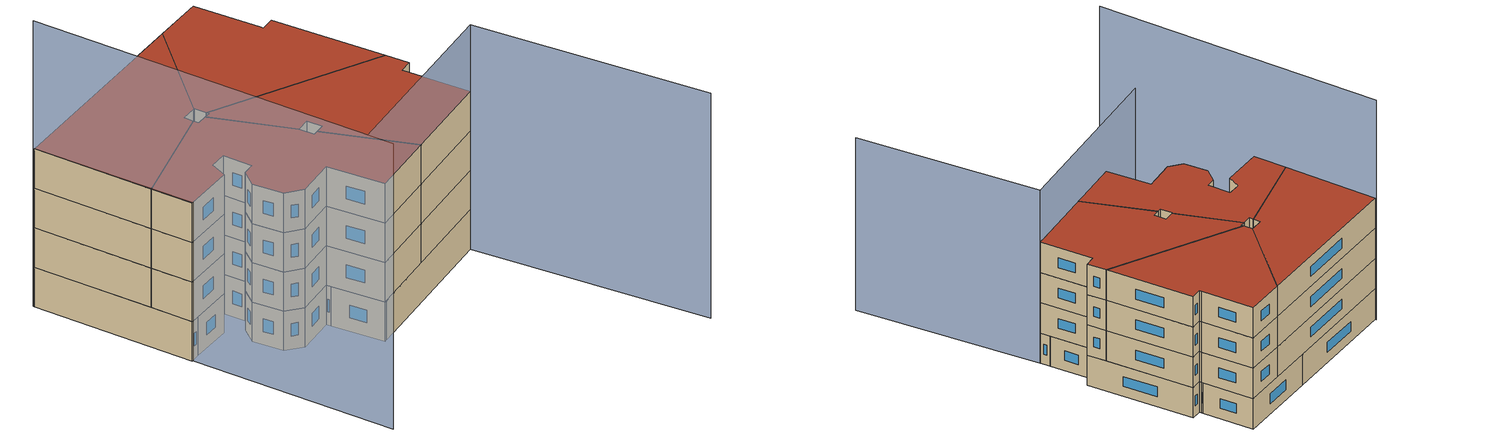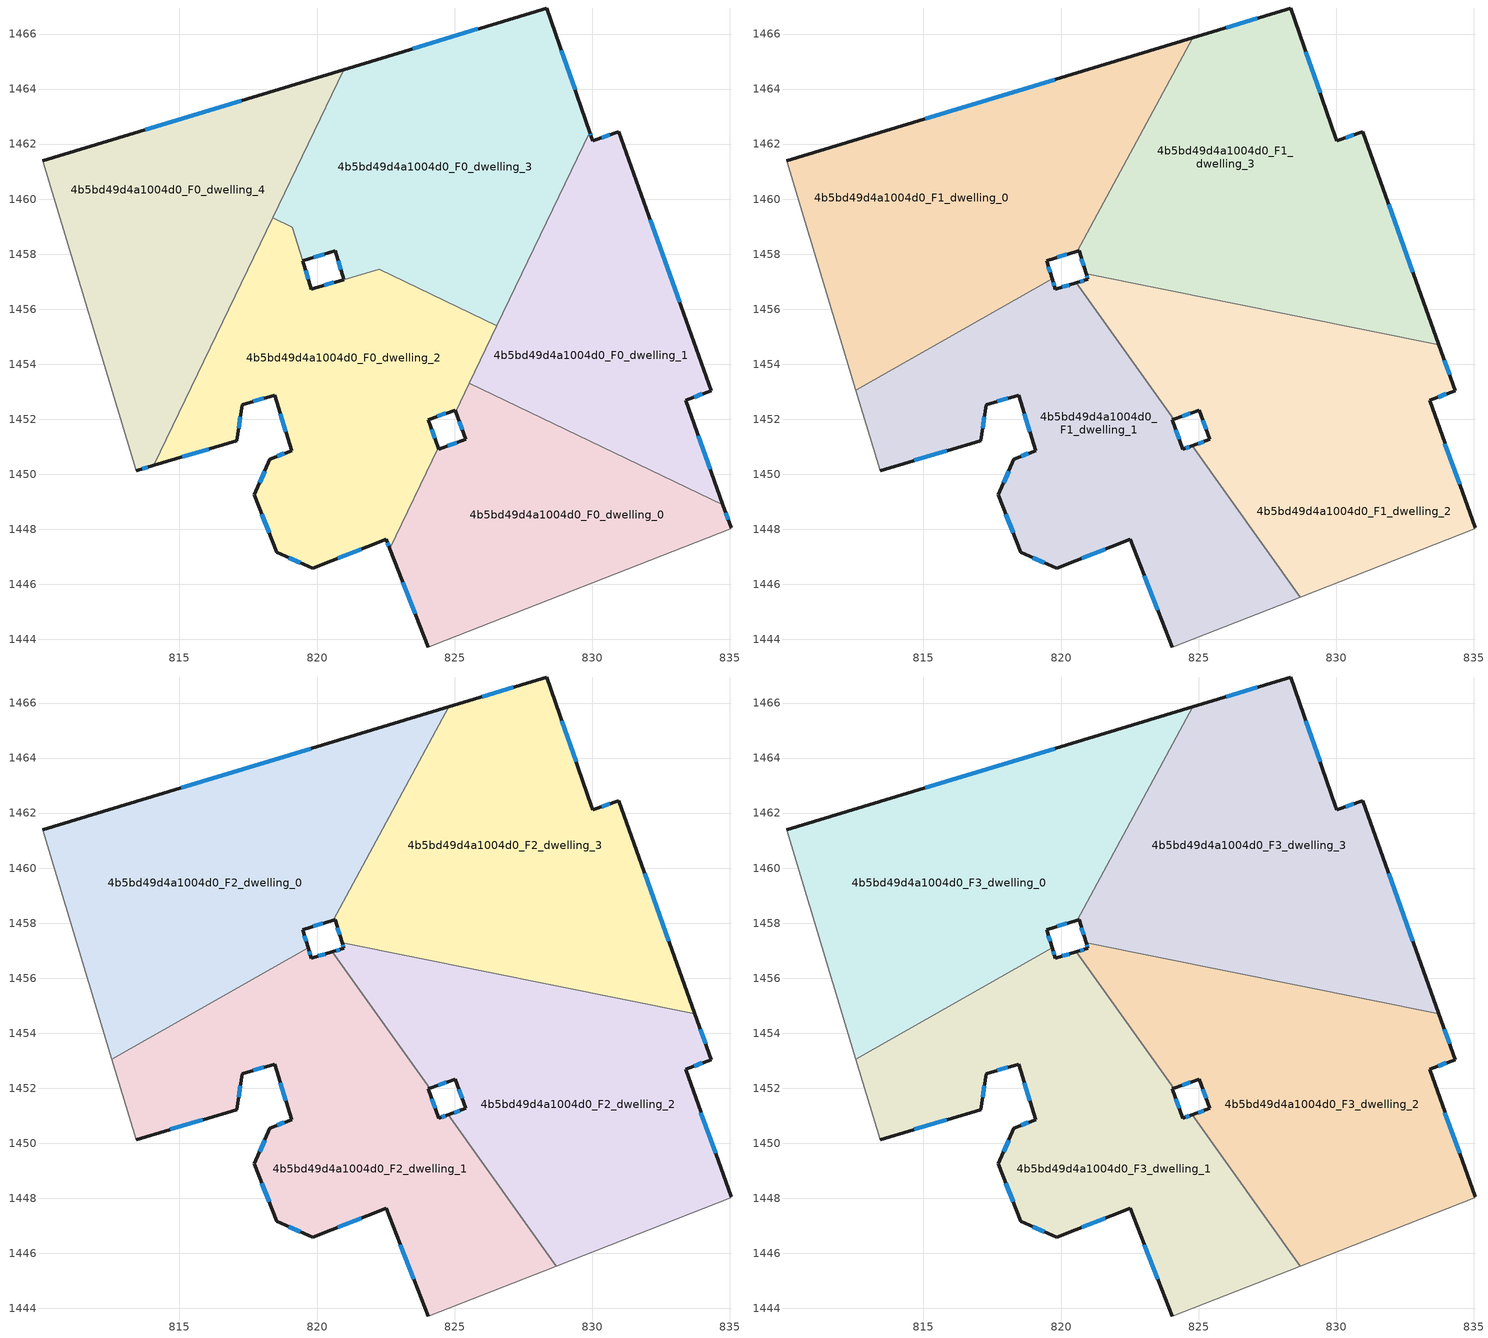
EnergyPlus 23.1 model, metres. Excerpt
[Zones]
4b5bd49d4a1004d0_F0_dwelling_0
 floor ground (EU_floor_Construction): 834.74,1448.9 835.05,1448.06 835.03,1448.02 824.26,1443.81 824.04,1443.73 822.65,1447.29 824.41,1450.96 824.42,1450.91 825.41,1451.27 825.04,1452.28 825.53,1453.31 z0
 wall outside (EU_wall_Construction): 825.04,1452.28 825.41,1451.27 824.42,1450.91 824.41,1450.96 / 835.05,1448.06 834.74,1448.9 / 822.65,1447.29 824.04,1443.73 z0:3
 wall to 4b5bd49d4a1004d0_F0_dwelling_1 (EU_wall_Construction): 834.74,1448.9 825.53,1453.31 z0:3
 wall adiabatic (EU_wall_Construction): 824.04,1443.73 824.26,1443.81 835.03,1448.02 835.05,1448.06 z0:3
 wall to 4b5bd49d4a1004d0_F0_dwelling_2 (EU_wall_Construction): 824.41,1450.96 822.65,1447.29 / 825.53,1453.31 825.04,1452.28 z0:3
 window (EU_Window_Construction): 825.07,1451.15 824.76,1451.03 / 825.16,1451.93 825.28,1451.61 / 834.94,1448.34 834.85,1448.61 / 823.12,1446.08 823.56,1444.94 z1.02:1.98
4b5bd49d4a1004d0_F0_dwelling_1
 floor ground (EU_floor_Construction): 830.96,1462.45 834.32,1453.04 833.39,1452.69 834.74,1448.9 825.53,1453.31 829.91,1462.43 829.96,1462.27 830.02,1462.12 z0
 wall outside (EU_wall_Construction): 834.74,1448.9 833.39,1452.69 834.32,1453.04 830.96,1462.45 830.02,1462.12 829.96,1462.27 829.91,1462.43 z0:3
 wall to 4b5bd49d4a1004d0_F0_dwelling_3 (EU_wall_Construction): 829.91,1462.43 826.54,1455.41 z0:3
 wall to 4b5bd49d4a1004d0_F0_dwelling_2 (EU_wall_Construction): 826.54,1455.41 825.53,1453.31 z0:3
 window (EU_Window_Construction): 830.64,1462.34 830.34,1462.23 / 833.18,1456.25 832.11,1459.25 / 833.71,1452.81 834.01,1452.92 / 834.28,1450.19 833.85,1451.4 / 829.94,1462.33 829.93,1462.38 z1.02:1.98
4b5bd49d4a1004d0_F0_dwelling_2
 floor ground (EU_floor_Construction): 826.54,1455.41 825.04,1452.28 825.02,1452.33 824.04,1451.99 824.41,1450.96 822.65,1447.29 822.51,1447.64 819.84,1446.59 818.54,1447.16 817.72,1449.26 818.29,1450.55 819.08,1450.87 818.46,1452.88 817.29,1452.53 817.09,1451.22 814.08,1450.33 818.39,1459.32 819.1,1458.97 819.79,1456.73 819.91,1456.76 822.26,1457.46 z0
 wall outside (EU_wall_Construction): 814.08,1450.33 817.09,1451.22 817.29,1452.53 818.46,1452.88 819.08,1450.87 818.29,1450.55 817.72,1449.26 818.54,1447.16 819.84,1446.59 822.51,1447.64 822.65,1447.29 / 824.41,1450.96 824.04,1451.99 825.02,1452.33 825.04,1452.28 / 820.98,1457.08 819.91,1456.76 819.79,1456.73 819.47,1457.76 z0:3
 wall to 4b5bd49d4a1004d0_F0_dwelling_3 (EU_wall_Construction): 819.47,1457.76 819.1,1458.97 818.39,1459.32 / 822.25,1457.46 820.98,1457.08 / 826.54,1455.41 822.26,1457.46 z0:3
 wall to 4b5bd49d4a1004d0_F0_dwelling_4 (EU_wall_Construction): 818.39,1459.32 814.08,1450.33 z0:3
 window (EU_Window_Construction): 817.68,1452.65 818.06,1452.76 / 817.16,1451.67 817.22,1452.08 / 815.1,1450.63 816.06,1450.92 / 819.68,1457.08 819.58,1457.41 / 824.38,1452.1 824.69,1452.21 / 824.28,1451.31 824.17,1451.64 / 822.56,1447.52 822.6,1447.41 / 820.75,1446.95 821.6,1447.28 / 818.98,1446.97 819.4,1446.79 / 818,1448.54 818.26,1447.87 / 818.1,1450.11 817.91,1449.7 / 818.81,1450.76 818.56,1450.66 / 818.67,1452.19 818.87,1451.55 / 820.61,1456.97 820.27,1456.87 z1.02:1.98
4b5bd49d4a1004d0_F0_dwelling_3
 floor ground (EU_floor_Construction): 828.34,1466.95 829.91,1462.43 826.54,1455.41 822.25,1457.46 820.97,1457.08 820.66,1458.12 819.47,1457.76 819.1,1458.97 818.39,1459.32 820.97,1464.71 z0
 wall outside (EU_wall_Construction): 829.91,1462.43 828.34,1466.95 820.97,1464.71 / 819.47,1457.76 820.66,1458.12 820.97,1457.08 z0:3
 wall to 4b5bd49d4a1004d0_F0_dwelling_4 (EU_wall_Construction): 820.97,1464.71 818.39,1459.32 z0:3
 window (EU_Window_Construction): 825.84,1466.18 823.48,1465.47 / 829.37,1463.97 828.88,1465.41 / 820.77,1457.77 820.87,1457.44 / 819.88,1457.89 820.25,1458 z1.02:1.98
4b5bd49d4a1004d0_F0_dwelling_4
 floor ground (EU_floor_Construction): 820.97,1464.71 814.08,1450.33 813.43,1450.13 810.04,1461.39 z0
 wall outside (EU_wall_Construction): 813.43,1450.13 814.08,1450.33 / 820.97,1464.71 810.04,1461.39 z0:3
 wall adiabatic (EU_wall_Construction): 810.04,1461.39 813.43,1450.13 z0:3
 window (EU_Window_Construction): 813.65,1450.2 813.86,1450.26 / 817.25,1463.58 813.76,1462.52 z1.02:1.98
 ceiling adiabatic (EU_roof_Construction): 816.45,1455.28 820.97,1464.71 810.04,1461.39 812.55,1453.06 z3
4b5bd49d4a1004d0_F1_dwelling_0
 floor adiabatic (EU_floor_Construction): 820.97,1464.71 816.45,1455.28 812.55,1453.06 810.04,1461.39 z3
 floor to 4b5bd49d4a1004d0_F0_dwelling_2 (EU_floor_Construction): 819.1,1458.97 819.67,1457.11 816.45,1455.28 818.39,1459.31 z3
 floor to 4b5bd49d4a1004d0_F0_dwelling_3 (EU_floor_Construction): 824.79,1465.87 820.59,1458.11 819.47,1457.76 819.1,1458.97 818.39,1459.31 820.97,1464.71 z3
 wall outside (EU_wall_Construction): 819.67,1457.11 819.47,1457.76 820.59,1458.11 / 824.79,1465.87 810.04,1461.39 z3:6
 wall to 4b5bd49d4a1004d0_F1_dwelling_3 (EU_wall_Construction): 820.59,1458.11 824.79,1465.87 z3:6
 wall to 4b5bd49d4a1004d0_F1_dwelling_1 (EU_wall_Construction): 812.55,1453.06 819.67,1457.11 z3:6
 wall adiabatic (EU_wall_Construction): 810.04,1461.39 812.55,1453.06 z3:6
 window (EU_Window_Construction): 819.85,1457.88 820.21,1457.99 / 819.61,1457.33 819.54,1457.54 / 819.77,1464.34 815.06,1462.91 z4.02:4.98
4b5bd49d4a1004d0_F1_dwelling_1
 floor to 4b5bd49d4a1004d0_F0_dwelling_2 (EU_floor_Construction): 820.56,1456.96 824.09,1452 824.04,1451.99 824.41,1450.96 822.65,1447.29 822.51,1447.64 819.84,1446.59 818.54,1447.16 817.72,1449.26 818.29,1450.55 819.08,1450.87 818.46,1452.88 817.29,1452.53 817.09,1451.22 814.08,1450.33 816.45,1455.28 819.67,1457.11 819.79,1456.73 z3
 floor to 4b5bd49d4a1004d0_F0_dwelling_0 (EU_floor_Construction): 824.77,1451.04 828.69,1445.54 824.04,1443.73 822.65,1447.29 824.41,1450.96 824.42,1450.91 z3
 floor to 4b5bd49d4a1004d0_F0_dwelling_4 (EU_floor_Construction): 816.45,1455.28 814.08,1450.33 813.43,1450.13 812.55,1453.06 z3
 wall outside (EU_wall_Construction): 813.43,1450.13 817.09,1451.22 817.29,1452.53 818.46,1452.88 819.08,1450.87 818.29,1450.55 817.72,1449.26 818.54,1447.16 819.84,1446.59 822.51,1447.64 824.04,1443.73 / 820.56,1456.96 819.79,1456.73 819.67,1457.11 / 824.77,1451.04 824.42,1450.91 824.04,1451.99 824.09,1452 z3:6
 wall adiabatic (EU_wall_Construction): 812.55,1453.06 813.43,1450.13 / 824.04,1443.73 828.69,1445.54 z3:6
 wall to 4b5bd49d4a1004d0_F1_dwelling_2 (EU_wall_Construction): 824.09,1452 820.56,1456.96 / 828.69,1445.54 824.77,1451.04 z3:6
 window (EU_Window_Construction): 820.75,1446.95 821.6,1447.28 / 818.98,1446.97 819.4,1446.79 / 818,1448.54 818.26,1447.87 / 818.1,1450.11 817.91,1449.7 / 818.81,1450.76 818.56,1450.66 / 818.67,1452.19 818.87,1451.55 / 817.68,1452.65 818.06,1452.76 / 817.16,1451.67 817.22,1452.08 / 814.67,1450.5 815.84,1450.85 / 819.75,1456.86 819.71,1456.98 / 820.3,1456.88 820.05,1456.81 / 824.29,1451.28 824.17,1451.62 / 824.65,1451 824.54,1450.96 / 823.03,1446.31 823.52,1445.06 z4.02:4.98
4b5bd49d4a1004d0_F1_dwelling_2
 floor to 4b5bd49d4a1004d0_F0_dwelling_0 (EU_floor_Construction): 834.74,1448.9 835.05,1448.06 835.03,1448.02 828.69,1445.54 824.77,1451.04 825.41,1451.27 825.04,1452.28 825.53,1453.31 z3
 floor to 4b5bd49d4a1004d0_F0_dwelling_1 (EU_floor_Construction): 833.73,1454.71 834.32,1453.04 833.39,1452.69 834.74,1448.9 825.53,1453.31 826.86,1456.09 z3
 floor to 4b5bd49d4a1004d0_F0_dwelling_2 (EU_floor_Construction): 826.54,1455.41 825.04,1452.28 825.02,1452.33 824.09,1452 820.56,1456.96 821.37,1457.2 823.85,1456.7 z3
 floor to 4b5bd49d4a1004d0_F0_dwelling_3 (EU_floor_Construction): 826.86,1456.09 826.54,1455.41 823.85,1456.7 z3; 821.36,1457.2 820.97,1457.08 820.91,1457.29 z3
 wall outside (EU_wall_Construction): 824.09,1452 825.02,1452.33 825.41,1451.27 824.77,1451.04 / 820.91,1457.29 820.97,1457.08 820.56,1456.96 / 835.05,1448.06 833.39,1452.69 834.32,1453.04 833.73,1454.71 z3:6
 wall to 4b5bd49d4a1004d0_F1_dwelling_3 (EU_wall_Construction): 833.73,1454.71 820.91,1457.29 z3:6
 wall adiabatic (EU_wall_Construction): 828.69,1445.54 835.03,1448.02 835.05,1448.06 z3:6
 window (EU_Window_Construction): 825.19,1451.19 824.99,1451.12 / 825.15,1451.97 825.27,1451.63 / 824.4,1452.11 824.7,1452.22 / 820.83,1457.04 820.7,1457 / 820.93,1457.22 820.95,1457.15 / 834.12,1453.61 833.93,1454.14 / 833.71,1452.81 834.01,1452.92 / 834.48,1449.63 833.95,1451.11 z4.02:4.98
4b5bd49d4a1004d0_F1_dwelling_3
 floor to 4b5bd49d4a1004d0_F0_dwelling_1 (EU_floor_Construction): 830.96,1462.45 833.73,1454.71 826.86,1456.09 829.91,1462.43 829.96,1462.27 830.02,1462.12 z3
 floor to 4b5bd49d4a1004d0_F0_dwelling_3 (EU_floor_Construction): 828.34,1466.95 829.91,1462.43 826.86,1456.09 823.85,1456.7 822.25,1457.46 821.36,1457.2 820.91,1457.29 820.66,1458.12 820.59,1458.11 824.79,1465.87 z3
 floor to 4b5bd49d4a1004d0_F0_dwelling_2 (EU_floor_Construction): 823.85,1456.7 821.37,1457.2 822.26,1457.46 z3
 wall outside (EU_wall_Construction): 833.73,1454.71 830.96,1462.45 830.02,1462.12 829.96,1462.27 828.34,1466.95 824.79,1465.87 / 820.59,1458.11 820.66,1458.12 820.91,1457.29 z3:6
 window (EU_Window_Construction): 830.64,1462.34 830.34,1462.23 / 832.79,1457.34 831.9,1459.82 / 820.74,1457.84 820.83,1457.57 / 827.13,1466.58 826,1466.23 / 829.41,1463.86 828.89,1465.35 z4.02:4.98
4b5bd49d4a1004d0_F2_dwelling_0
 floor to 4b5bd49d4a1004d0_F1_dwelling_0 (EU_floor_Construction): 824.79,1465.87 820.59,1458.11 819.47,1457.76 819.67,1457.11 812.55,1453.06 810.04,1461.39 z6
 wall outside (EU_wall_Construction): 819.67,1457.11 819.47,1457.76 820.59,1458.11 / 824.79,1465.87 810.04,1461.39 z6:9
 wall to 4b5bd49d4a1004d0_F2_dwelling_3 (EU_wall_Construction): 820.59,1458.11 824.79,1465.87 z6:9
 wall to 4b5bd49d4a1004d0_F2_dwelling_1 (EU_wall_Construction): 812.55,1453.06 819.67,1457.11 z6:9
 wall adiabatic (EU_wall_Construction): 810.04,1461.39 812.55,1453.06 z6:9
 window (EU_Window_Construction): 819.85,1457.88 820.21,1457.99 / 819.61,1457.33 819.54,1457.54 / 819.77,1464.34 815.06,1462.91 z7.02:7.98
4b5bd49d4a1004d0_F2_dwelling_1
 floor to 4b5bd49d4a1004d0_F1_dwelling_1 (EU_floor_Construction): 824.09,1452 824.04,1451.99 824.42,1450.91 824.77,1451.04 828.69,1445.54 824.04,1443.73 822.51,1447.64 819.84,1446.59 818.54,1447.16 817.72,1449.26 818.29,1450.55 819.08,1450.87 818.46,1452.88 817.29,1452.53 817.09,1451.22 813.43,1450.13 812.55,1453.06 819.67,1457.11 819.79,1456.73 820.56,1456.96 z6
 wall outside (EU_wall_Construction): 813.43,1450.13 817.09,1451.22 817.29,1452.53 818.46,1452.88 819.08,1450.87 818.29,1450.55 817.72,1449.26 818.54,1447.16 819.84,1446.59 822.51,1447.64 824.04,1443.73 / 820.56,1456.96 819.79,1456.73 819.67,1457.11 / 824.77,1451.04 824.42,1450.91 824.04,1451.99 824.09,1452 z6:9
 wall adiabatic (EU_wall_Construction): 812.55,1453.06 813.43,1450.13 / 824.04,1443.73 828.69,1445.54 z6:9
 wall to 4b5bd49d4a1004d0_F2_dwelling_2 (EU_wall_Construction): 824.09,1452 820.56,1456.96 / 828.69,1445.54 824.77,1451.04 z6:9
 window (EU_Window_Construction): 820.75,1446.95 821.6,1447.28 / 818.98,1446.97 819.4,1446.79 / 818,1448.54 818.26,1447.87 / 818.1,1450.11 817.91,1449.7 / 818.81,1450.76 818.56,1450.66 / 818.67,1452.19 818.87,1451.55 / 817.68,1452.65 818.06,1452.76 / 817.16,1451.67 817.22,1452.08 / 814.67,1450.5 815.84,1450.85 / 819.75,1456.86 819.71,1456.98 / 820.3,1456.88 820.05,1456.81 / 824.29,1451.28 824.17,1451.62 / 824.65,1451 824.54,1450.96 / 823.03,1446.31 823.52,1445.06 z7.02:7.98
4b5bd49d4a1004d0_F2_dwelling_2
 floor to 4b5bd49d4a1004d0_F1_dwelling_2 (EU_floor_Construction): 833.73,1454.71 834.32,1453.04 833.39,1452.69 835.05,1448.06 835.03,1448.02 828.69,1445.54 824.77,1451.04 825.41,1451.27 825.02,1452.33 824.09,1452 820.56,1456.96 820.97,1457.08 820.91,1457.29 z6
 wall outside (EU_wall_Construction): 824.09,1452 825.02,1452.33 825.41,1451.27 824.77,1451.04 / 820.91,1457.29 820.97,1457.08 820.56,1456.96 / 835.05,1448.06 833.39,1452.69 834.32,1453.04 833.73,1454.71 z6:9
 wall to 4b5bd49d4a1004d0_F2_dwelling_3 (EU_wall_Construction): 833.73,1454.71 820.91,1457.29 z6:9
 wall adiabatic (EU_wall_Construction): 828.69,1445.54 835.03,1448.02 835.05,1448.06 z6:9
 window (EU_Window_Construction): 825.19,1451.19 824.99,1451.12 / 825.15,1451.97 825.27,1451.63 / 824.4,1452.11 824.7,1452.22 / 820.83,1457.04 820.7,1457 / 820.93,1457.22 820.95,1457.15 / 834.12,1453.61 833.93,1454.14 / 833.71,1452.81 834.01,1452.92 / 834.48,1449.63 833.95,1451.11 z7.02:7.98
4b5bd49d4a1004d0_F2_dwelling_3
 floor to 4b5bd49d4a1004d0_F1_dwelling_3 (EU_floor_Construction): 830.96,1462.45 833.73,1454.71 820.91,1457.29 820.66,1458.12 820.59,1458.11 824.79,1465.87 828.34,1466.95 829.96,1462.27 830.02,1462.12 z6
 wall outside (EU_wall_Construction): 833.73,1454.71 830.96,1462.45 830.02,1462.12 829.96,1462.27 828.34,1466.95 824.79,1465.87 / 820.59,1458.11 820.66,1458.12 820.91,1457.29 z6:9
 window (EU_Window_Construction): 830.64,1462.34 830.34,1462.23 / 832.79,1457.34 831.9,1459.82 / 820.74,1457.84 820.83,1457.57 / 827.13,1466.58 826,1466.23 / 829.41,1463.86 828.89,1465.35 z7.02:7.98
4b5bd49d4a1004d0_F3_dwelling_0
 floor to 4b5bd49d4a1004d0_F2_dwelling_0 (EU_floor_Construction): 824.79,1465.87 820.59,1458.11 819.47,1457.76 819.67,1457.11 812.55,1453.06 810.04,1461.39 z9
 wall outside (EU_wall_Construction): 819.67,1457.11 819.47,1457.76 820.59,1458.11 / 824.79,1465.87 810.04,1461.39 z9:12
 wall to 4b5bd49d4a1004d0_F3_dwelling_3 (EU_wall_Construction): 820.59,1458.11 824.79,1465.87 z9:12
 wall to 4b5bd49d4a1004d0_F3_dwelling_1 (EU_wall_Construction): 812.55,1453.06 819.67,1457.11 z9:12
 wall adiabatic (EU_wall_Construction): 810.04,1461.39 812.55,1453.06 z9:12
 window (EU_Window_Construction): 819.85,1457.88 820.21,1457.99 / 819.61,1457.33 819.54,1457.54 / 819.77,1464.34 815.06,1462.91 z10.02:10.98
 roof outside (EU_roof_Construction): 819.67,1457.11 819.47,1457.76 820.59,1458.11 824.79,1465.87 810.04,1461.39 812.55,1453.06 z12
4b5bd49d4a1004d0_F3_dwelling_1
 floor to 4b5bd49d4a1004d0_F2_dwelling_1 (EU_floor_Construction): 824.09,1452 824.04,1451.99 824.42,1450.91 824.77,1451.04 828.69,1445.54 824.04,1443.73 822.51,1447.64 819.84,1446.59 818.54,1447.16 817.72,1449.26 818.29,1450.55 819.08,1450.87 818.46,1452.88 817.29,1452.53 817.09,1451.22 813.43,1450.13 812.55,1453.06 819.67,1457.11 819.79,1456.73 820.56,1456.96 z9
 wall outside (EU_wall_Construction): 813.43,1450.13 817.09,1451.22 817.29,1452.53 818.46,1452.88 819.08,1450.87 818.29,1450.55 817.72,1449.26 818.54,1447.16 819.84,1446.59 822.51,1447.64 824.04,1443.73 / 820.56,1456.96 819.79,1456.73 819.67,1457.11 / 824.77,1451.04 824.42,1450.91 824.04,1451.99 824.09,1452 z9:12
 wall adiabatic (EU_wall_Construction): 812.55,1453.06 813.43,1450.13 / 824.04,1443.73 828.69,1445.54 z9:12
 wall to 4b5bd49d4a1004d0_F3_dwelling_2 (EU_wall_Construction): 824.09,1452 820.56,1456.96 / 828.69,1445.54 824.77,1451.04 z9:12
 window (EU_Window_Construction): 820.75,1446.95 821.6,1447.28 / 818.98,1446.97 819.4,1446.79 / 818,1448.54 818.26,1447.87 / 818.1,1450.11 817.91,1449.7 / 818.81,1450.76 818.56,1450.66 / 818.67,1452.19 818.87,1451.55 / 817.68,1452.65 818.06,1452.76 / 817.16,1451.67 817.22,1452.08 / 814.67,1450.5 815.84,1450.85 / 819.75,1456.86 819.71,1456.98 / 820.3,1456.88 820.05,1456.81 / 824.29,1451.28 824.17,1451.62 / 824.65,1451 824.54,1450.96 / 823.03,1446.31 823.52,1445.06 z10.02:10.98
 roof outside (EU_roof_Construction): 828.69,1445.54 824.77,1451.04 824.42,1450.91 824.04,1451.99 824.09,1452 820.56,1456.96 819.79,1456.73 819.67,1457.11 812.55,1453.06 813.43,1450.13 817.09,1451.22 817.29,1452.53 818.46,1452.88 819.08,1450.87 818.29,1450.55 817.72,1449.26 818.54,1447.16 819.84,1446.59 822.51,1447.64 824.04,1443.73 z12
4b5bd49d4a1004d0_F3_dwelling_2
 floor to 4b5bd49d4a1004d0_F2_dwelling_2 (EU_floor_Construction): 833.73,1454.71 834.32,1453.04 833.39,1452.69 835.05,1448.06 835.03,1448.02 828.69,1445.54 824.77,1451.04 825.41,1451.27 825.02,1452.33 824.09,1452 820.56,1456.96 820.97,1457.08 820.91,1457.29 z9
 wall outside (EU_wall_Construction): 824.09,1452 825.02,1452.33 825.41,1451.27 824.77,1451.04 / 820.91,1457.29 820.97,1457.08 820.56,1456.96 / 835.05,1448.06 833.39,1452.69 834.32,1453.04 833.73,1454.71 z9:12
 wall to 4b5bd49d4a1004d0_F3_dwelling_3 (EU_wall_Construction): 833.73,1454.71 820.91,1457.29 z9:12
 wall adiabatic (EU_wall_Construction): 828.69,1445.54 835.03,1448.02 835.05,1448.06 z9:12
 window (EU_Window_Construction): 825.19,1451.19 824.99,1451.12 / 825.15,1451.97 825.27,1451.63 / 824.4,1452.11 824.7,1452.22 / 820.83,1457.04 820.7,1457 / 820.93,1457.22 820.95,1457.15 / 834.12,1453.61 833.93,1454.14 / 833.71,1452.81 834.01,1452.92 / 834.48,1449.63 833.95,1451.11 z10.02:10.98
 roof outside (EU_roof_Construction): 835.03,1448.02 835.05,1448.06 833.39,1452.69 834.32,1453.04 833.73,1454.71 820.91,1457.29 820.97,1457.08 820.56,1456.96 824.09,1452 825.02,1452.33 825.41,1451.27 824.77,1451.04 828.69,1445.54 z12
4b5bd49d4a1004d0_F3_dwelling_3
 floor to 4b5bd49d4a1004d0_F2_dwelling_3 (EU_floor_Construction): 830.96,1462.45 833.73,1454.71 820.91,1457.29 820.66,1458.12 820.59,1458.11 824.79,1465.87 828.34,1466.95 829.96,1462.27 830.02,1462.12 z9
 wall outside (EU_wall_Construction): 833.73,1454.71 830.96,1462.45 830.02,1462.12 829.96,1462.27 828.34,1466.95 824.79,1465.87 / 820.59,1458.11 820.66,1458.12 820.91,1457.29 z9:12
 window (EU_Window_Construction): 830.64,1462.34 830.34,1462.23 / 832.79,1457.34 831.9,1459.82 / 820.74,1457.84 820.83,1457.57 / 827.13,1466.58 826,1466.23 / 829.41,1463.86 828.89,1465.35 z10.02:10.98
 roof outside (EU_roof_Construction): 833.73,1454.71 830.96,1462.45 830.02,1462.12 829.96,1462.27 828.34,1466.95 824.79,1465.87 820.59,1458.11 820.66,1458.12 820.91,1457.29 z12
shading: 810.01,1461.48 817.82,1435.92 z0:21.7; 819.15,1441.83 835.03,1448.02 / 835.03,1448.02 841.24,1432.08 z0:17.1
[Building]
EU S2 Campaign: North Axis=0; Terrain=City; Solar Distribution=FullExterior
[Site:Location]
Vienna: Latitude=48; Longitude=16.5; Time Zone=1; Elevation=183
[SizingPeriod:WeatherFileDays]
AnnualSizingPeriod: Begin Month=1; Begin Day of Month=1; End Month=12; End Day of Month=31; Day of Week for Start Day=Monday; Use Weather File Daylight Saving Period=No; Use Weather File Rain and Snow Indicators=No
[MATERIAL]
EU_InternalMass_Material: Roughness=MediumRough; Thickness=0.1; Conductivity=1; Density=1800; Specific Heat=900; Thermal Absorptance=0.9; Solar Absorptance=0.7; Visible Absorptance=0.7
[MATERIAL:NOMASS] Roughness=MediumRough; Thermal Absorptance=0.9; Solar Absorptance=0.7; Visible Absorptance=0.7
Name | Thermal Resistance
EU_wall_NoMass | 0.942466
EU_roof_NoMass | 0.551687
EU_floor_NoMass | 0.66527
[WINDOWMATERIAL:SIMPLEGLAZINGSYSTEM]
EU_Window_SimpleGlazing: UFactor=2.03367; Solar Heat Gain Coefficient=0.65; Visible Transmittance=0.65
[CONSTRUCTION]
EU_wall_Construction: EU_wall_NoMass
EU_roof_Construction: EU_roof_NoMass
EU_floor_Construction: EU_floor_NoMass
EU_Window_Construction: EU_Window_SimpleGlazing
EU_InternalMass_Construction: EU_InternalMass_Material
[ZONE] Type=1; Multiplier=1; Ceiling Height=autocalculate; Floor Area=autocalculate; Part of Total Floor Area=Yes
Name | Volume
4b5bd49d4a1004d0_F0_dwelling_0 | 184.995
4b5bd49d4a1004d0_F1_dwelling_0; 4b5bd49d4a1004d0_F2_dwelling_0; 4b5bd49d4a1004d0_F3_dwelling_0; 4b5bd49d4a1004d0_F1_dwelling_2; 4b5bd49d4a1004d0_F2_dwelling_2; 4b5bd49d4a1004d0_F3_dwelling_2 | 266.788
4b5bd49d4a1004d0_F0_dwelling_1 | 184.963
4b5bd49d4a1004d0_F1_dwelling_1; 4b5bd49d4a1004d0_F2_dwelling_1; 4b5bd49d4a1004d0_F3_dwelling_1 | 266.801
4b5bd49d4a1004d0_F0_dwelling_2 | 236.843
4b5bd49d4a1004d0_F0_dwelling_3 | 246.898
4b5bd49d4a1004d0_F1_dwelling_3; 4b5bd49d4a1004d0_F2_dwelling_3; 4b5bd49d4a1004d0_F3_dwelling_3 | 266.778
4b5bd49d4a1004d0_F0_dwelling_4 | 213.434
[INTERNALMASS] Construction=EU_InternalMass_Construction
Name | Zone or ZoneList | Surface Area
4b5bd49d4a1004d0_F0_dwelling_0_EU_InternalMass | 4b5bd49d4a1004d0_F0_dwelling_0 | 61.6649
4b5bd49d4a1004d0_F0_dwelling_1_EU_InternalMass | 4b5bd49d4a1004d0_F0_dwelling_1 | 61.6529
4b5bd49d4a1004d0_F0_dwelling_2_EU_InternalMass | 4b5bd49d4a1004d0_F0_dwelling_2 | 78.9569
4b5bd49d4a1004d0_F0_dwelling_3_EU_InternalMass | 4b5bd49d4a1004d0_F0_dwelling_3 | 82.2994
4b5bd49d4a1004d0_F0_dwelling_4_EU_InternalMass | 4b5bd49d4a1004d0_F0_dwelling_4 | 71.1445
4b5bd49d4a1004d0_F1_dwelling_0_EU_InternalMass | 4b5bd49d4a1004d0_F1_dwelling_0 | 88.9292
4b5bd49d4a1004d0_F1_dwelling_1_EU_InternalMass | 4b5bd49d4a1004d0_F1_dwelling_1 | 88.9335
4b5bd49d4a1004d0_F1_dwelling_2_EU_InternalMass | 4b5bd49d4a1004d0_F1_dwelling_2 | 88.9297
4b5bd49d4a1004d0_F1_dwelling_3_EU_InternalMass | 4b5bd49d4a1004d0_F1_dwelling_3 | 88.9259
4b5bd49d4a1004d0_F2_dwelling_0_EU_InternalMass | 4b5bd49d4a1004d0_F2_dwelling_0 | 88.9292
4b5bd49d4a1004d0_F2_dwelling_1_EU_InternalMass | 4b5bd49d4a1004d0_F2_dwelling_1 | 88.9335
4b5bd49d4a1004d0_F2_dwelling_2_EU_InternalMass | 4b5bd49d4a1004d0_F2_dwelling_2 | 88.9297
4b5bd49d4a1004d0_F2_dwelling_3_EU_InternalMass | 4b5bd49d4a1004d0_F2_dwelling_3 | 88.9259
4b5bd49d4a1004d0_F3_dwelling_0_EU_InternalMass | 4b5bd49d4a1004d0_F3_dwelling_0 | 88.9292
4b5bd49d4a1004d0_F3_dwelling_1_EU_InternalMass | 4b5bd49d4a1004d0_F3_dwelling_1 | 88.9335
4b5bd49d4a1004d0_F3_dwelling_2_EU_InternalMass | 4b5bd49d4a1004d0_F3_dwelling_2 | 88.9297
4b5bd49d4a1004d0_F3_dwelling_3_EU_InternalMass | 4b5bd49d4a1004d0_F3_dwelling_3 | 88.9259
[OTHEREQUIPMENT] Fuel Type=Electricity; Design Level Calculation Method=Watts/Area; Power per Zone Floor Area=1; Fraction Latent=0; Fraction Radiant=0; Fraction Lost=0; Carbon Dioxide Generation Rate=0; EndUse Subcategory=EU_Step8_InternalGains
Name | Zone or ZoneList or Space or SpaceList | Schedule
EU_Step8_InternalGain_4b5bd49d4a1004d0_F0_dwelling_0_f000 | 4b5bd49d4a1004d0_F0_dwelling_0 | EU_Step8_GainSchedule_4b5bd49d4a1004d0_F0_dwelling_0_f000
EU_Step8_InternalGain_4b5bd49d4a1004d0_F0_dwelling_1_f000 | 4b5bd49d4a1004d0_F0_dwelling_1 | EU_Step8_GainSchedule_4b5bd49d4a1004d0_F0_dwelling_1_f000
EU_Step8_InternalGain_4b5bd49d4a1004d0_F0_dwelling_2_f000 | 4b5bd49d4a1004d0_F0_dwelling_2 | EU_Step8_GainSchedule_4b5bd49d4a1004d0_F0_dwelling_2_f000
EU_Step8_InternalGain_4b5bd49d4a1004d0_F0_dwelling_3_f000 | 4b5bd49d4a1004d0_F0_dwelling_3 | EU_Step8_GainSchedule_4b5bd49d4a1004d0_F0_dwelling_3_f000
EU_Step8_InternalGain_4b5bd49d4a1004d0_F0_dwelling_4_f000 | 4b5bd49d4a1004d0_F0_dwelling_4 | EU_Step8_GainSchedule_4b5bd49d4a1004d0_F0_dwelling_4_f000
EU_Step8_InternalGain_4b5bd49d4a1004d0_F1_dwelling_0_f000 | 4b5bd49d4a1004d0_F1_dwelling_0 | EU_Step8_GainSchedule_4b5bd49d4a1004d0_F1_dwelling_0_f000
EU_Step8_InternalGain_4b5bd49d4a1004d0_F1_dwelling_1_f000 | 4b5bd49d4a1004d0_F1_dwelling_1 | EU_Step8_GainSchedule_4b5bd49d4a1004d0_F1_dwelling_1_f000
EU_Step8_InternalGain_4b5bd49d4a1004d0_F1_dwelling_2_f000 | 4b5bd49d4a1004d0_F1_dwelling_2 | EU_Step8_GainSchedule_4b5bd49d4a1004d0_F1_dwelling_2_f000
EU_Step8_InternalGain_4b5bd49d4a1004d0_F1_dwelling_3_f000 | 4b5bd49d4a1004d0_F1_dwelling_3 | EU_Step8_GainSchedule_4b5bd49d4a1004d0_F1_dwelling_3_f000
EU_Step8_InternalGain_4b5bd49d4a1004d0_F2_dwelling_0_f000 | 4b5bd49d4a1004d0_F2_dwelling_0 | EU_Step8_GainSchedule_4b5bd49d4a1004d0_F2_dwelling_0_f000
EU_Step8_InternalGain_4b5bd49d4a1004d0_F2_dwelling_1_f000 | 4b5bd49d4a1004d0_F2_dwelling_1 | EU_Step8_GainSchedule_4b5bd49d4a1004d0_F2_dwelling_1_f000
EU_Step8_InternalGain_4b5bd49d4a1004d0_F2_dwelling_2_f000 | 4b5bd49d4a1004d0_F2_dwelling_2 | EU_Step8_GainSchedule_4b5bd49d4a1004d0_F2_dwelling_2_f000
EU_Step8_InternalGain_4b5bd49d4a1004d0_F2_dwelling_3_f000 | 4b5bd49d4a1004d0_F2_dwelling_3 | EU_Step8_GainSchedule_4b5bd49d4a1004d0_F2_dwelling_3_f000
EU_Step8_InternalGain_4b5bd49d4a1004d0_F3_dwelling_0_f000 | 4b5bd49d4a1004d0_F3_dwelling_0 | EU_Step8_GainSchedule_4b5bd49d4a1004d0_F3_dwelling_0_f000
EU_Step8_InternalGain_4b5bd49d4a1004d0_F3_dwelling_1_f000 | 4b5bd49d4a1004d0_F3_dwelling_1 | EU_Step8_GainSchedule_4b5bd49d4a1004d0_F3_dwelling_1_f000
EU_Step8_InternalGain_4b5bd49d4a1004d0_F3_dwelling_2_f000 | 4b5bd49d4a1004d0_F3_dwelling_2 | EU_Step8_GainSchedule_4b5bd49d4a1004d0_F3_dwelling_2_f000
EU_Step8_InternalGain_4b5bd49d4a1004d0_F3_dwelling_3_f000 | 4b5bd49d4a1004d0_F3_dwelling_3 | EU_Step8_GainSchedule_4b5bd49d4a1004d0_F3_dwelling_3_f000
[ZONEVENTILATION:DESIGNFLOWRATE] Schedule=EU_AlwaysOn; Design Flow Rate Calculation Method=AirChanges/Hour; Air Changes per Hour=0.530523; Ventilation Type=Natural; Fan Pressure Rise=0; Fan Total Efficiency=1; Constant Term Coefficient=1; Temperature Term Coefficient=0; Velocity Term Coefficient=0; Velocity Squared Term Coefficient=0; Minimum Indoor Temperature=-100; Maximum Indoor Temperature=100; Delta Temperature=-100; Minimum Outdoor Temperature=-100; Maximum Outdoor Temperature=100; Maximum Wind Speed=40
Name | Zone or ZoneList or Space or SpaceList
EU_ConstantAir_4b5bd49d4a1004d0_F0_dwelling_0 | 4b5bd49d4a1004d0_F0_dwelling_0
EU_ConstantAir_4b5bd49d4a1004d0_F0_dwelling_1 | 4b5bd49d4a1004d0_F0_dwelling_1
EU_ConstantAir_4b5bd49d4a1004d0_F0_dwelling_2 | 4b5bd49d4a1004d0_F0_dwelling_2
EU_ConstantAir_4b5bd49d4a1004d0_F0_dwelling_3 | 4b5bd49d4a1004d0_F0_dwelling_3
EU_ConstantAir_4b5bd49d4a1004d0_F0_dwelling_4 | 4b5bd49d4a1004d0_F0_dwelling_4
EU_ConstantAir_4b5bd49d4a1004d0_F1_dwelling_0 | 4b5bd49d4a1004d0_F1_dwelling_0
EU_ConstantAir_4b5bd49d4a1004d0_F1_dwelling_1 | 4b5bd49d4a1004d0_F1_dwelling_1
EU_ConstantAir_4b5bd49d4a1004d0_F1_dwelling_2 | 4b5bd49d4a1004d0_F1_dwelling_2
EU_ConstantAir_4b5bd49d4a1004d0_F1_dwelling_3 | 4b5bd49d4a1004d0_F1_dwelling_3
EU_ConstantAir_4b5bd49d4a1004d0_F2_dwelling_0 | 4b5bd49d4a1004d0_F2_dwelling_0
EU_ConstantAir_4b5bd49d4a1004d0_F2_dwelling_1 | 4b5bd49d4a1004d0_F2_dwelling_1
EU_ConstantAir_4b5bd49d4a1004d0_F2_dwelling_2 | 4b5bd49d4a1004d0_F2_dwelling_2
EU_ConstantAir_4b5bd49d4a1004d0_F2_dwelling_3 | 4b5bd49d4a1004d0_F2_dwelling_3
EU_ConstantAir_4b5bd49d4a1004d0_F3_dwelling_0 | 4b5bd49d4a1004d0_F3_dwelling_0
EU_ConstantAir_4b5bd49d4a1004d0_F3_dwelling_1 | 4b5bd49d4a1004d0_F3_dwelling_1
EU_ConstantAir_4b5bd49d4a1004d0_F3_dwelling_2 | 4b5bd49d4a1004d0_F3_dwelling_2
EU_ConstantAir_4b5bd49d4a1004d0_F3_dwelling_3 | 4b5bd49d4a1004d0_F3_dwelling_3
[HVACTEMPLATE:THERMOSTAT] Constant Heating Setpoint=20; Constant Cooling Setpoint=50
EU_HeatOnly_4b5bd49d4a1004d0_F0_dwelling_0; EU_HeatOnly_4b5bd49d4a1004d0_F0_dwelling_1; EU_HeatOnly_4b5bd49d4a1004d0_F0_dwelling_2; EU_HeatOnly_4b5bd49d4a1004d0_F0_dwelling_3; EU_HeatOnly_4b5bd49d4a1004d0_F0_dwelling_4; EU_HeatOnly_4b5bd49d4a1004d0_F1_dwelling_0; EU_HeatOnly_4b5bd49d4a1004d0_F1_dwelling_1; EU_HeatOnly_4b5bd49d4a1004d0_F1_dwelling_2; EU_HeatOnly_4b5bd49d4a1004d0_F1_dwelling_3; EU_HeatOnly_4b5bd49d4a1004d0_F2_dwelling_0; EU_HeatOnly_4b5bd49d4a1004d0_F2_dwelling_1; EU_HeatOnly_4b5bd49d4a1004d0_F2_dwelling_2; EU_HeatOnly_4b5bd49d4a1004d0_F2_dwelling_3; EU_HeatOnly_4b5bd49d4a1004d0_F3_dwelling_0; EU_HeatOnly_4b5bd49d4a1004d0_F3_dwelling_1; EU_HeatOnly_4b5bd49d4a1004d0_F3_dwelling_2; EU_HeatOnly_4b5bd49d4a1004d0_F3_dwelling_3
[HVACTEMPLATE:ZONE:IDEALLOADSAIRSYSTEM] System Availability Schedule=EU_AlwaysOn; Maximum Heating Supply Air Temperature=50; Minimum Cooling Supply Air Temperature=13; Maximum Heating Supply Air Humidity Ratio=0.0156; Minimum Cooling Supply Air Humidity Ratio=0.0077; Heating Limit=NoLimit; Cooling Limit=NoLimit; Heating Availability Schedule=EU_AlwaysOn; Cooling Availability Schedule=EU_CoolingOff; Dehumidification Control Type=ConstantSensibleHeatRatio; Cooling Sensible Heat Ratio=0.7; Dehumidification Setpoint=60; Humidification Control Type=None; Humidification Setpoint=30; Outdoor Air Method=None; Outdoor Air Flow Rate per Person=0.00944; Outdoor Air Flow Rate per Zone Floor Area=0; Outdoor Air Flow Rate per Zone=0; Demand Controlled Ventilation Type=None; Outdoor Air Economizer Type=NoEconomizer; Heat Recovery Type=None; Sensible Heat Recovery Effectiveness=0.7; Latent Heat Recovery Effectiveness=0.65
Name | Template Thermostat
4b5bd49d4a1004d0_F0_dwelling_0 | EU_HeatOnly_4b5bd49d4a1004d0_F0_dwelling_0
4b5bd49d4a1004d0_F0_dwelling_1 | EU_HeatOnly_4b5bd49d4a1004d0_F0_dwelling_1
4b5bd49d4a1004d0_F0_dwelling_2 | EU_HeatOnly_4b5bd49d4a1004d0_F0_dwelling_2
4b5bd49d4a1004d0_F0_dwelling_3 | EU_HeatOnly_4b5bd49d4a1004d0_F0_dwelling_3
4b5bd49d4a1004d0_F0_dwelling_4 | EU_HeatOnly_4b5bd49d4a1004d0_F0_dwelling_4
4b5bd49d4a1004d0_F1_dwelling_0 | EU_HeatOnly_4b5bd49d4a1004d0_F1_dwelling_0
4b5bd49d4a1004d0_F1_dwelling_1 | EU_HeatOnly_4b5bd49d4a1004d0_F1_dwelling_1
4b5bd49d4a1004d0_F1_dwelling_2 | EU_HeatOnly_4b5bd49d4a1004d0_F1_dwelling_2
4b5bd49d4a1004d0_F1_dwelling_3 | EU_HeatOnly_4b5bd49d4a1004d0_F1_dwelling_3
4b5bd49d4a1004d0_F2_dwelling_0 | EU_HeatOnly_4b5bd49d4a1004d0_F2_dwelling_0
4b5bd49d4a1004d0_F2_dwelling_1 | EU_HeatOnly_4b5bd49d4a1004d0_F2_dwelling_1
4b5bd49d4a1004d0_F2_dwelling_2 | EU_HeatOnly_4b5bd49d4a1004d0_F2_dwelling_2
4b5bd49d4a1004d0_F2_dwelling_3 | EU_HeatOnly_4b5bd49d4a1004d0_F2_dwelling_3
4b5bd49d4a1004d0_F3_dwelling_0 | EU_HeatOnly_4b5bd49d4a1004d0_F3_dwelling_0
4b5bd49d4a1004d0_F3_dwelling_1 | EU_HeatOnly_4b5bd49d4a1004d0_F3_dwelling_1
4b5bd49d4a1004d0_F3_dwelling_2 | EU_HeatOnly_4b5bd49d4a1004d0_F3_dwelling_2
4b5bd49d4a1004d0_F3_dwelling_3 | EU_HeatOnly_4b5bd49d4a1004d0_F3_dwelling_3
[SIZING:ZONE] Zone Cooling Design Supply Air Temperature Input Method=SupplyAirTemperature; Zone Cooling Design Supply Air Temperature=13; Zone Heating Design Supply Air Temperature Input Method=SupplyAirTemperature; Zone Heating Design Supply Air Temperature=50; Zone Cooling Design Supply Air Humidity Ratio=0.008; Zone Heating Design Supply Air Humidity Ratio=0.008; Cooling Design Air Flow Method=DesignDay; Cooling Design Air Flow Rate=0; Cooling Minimum Air Flow per Zone Floor Area=0.000762; Cooling Minimum Air Flow=0; Cooling Minimum Air Flow Fraction=0.2; Heating Design Air Flow Method=DesignDay; Heating Design Air Flow Rate=0; Heating Maximum Air Flow per Zone Floor Area=0.002032; Heating Maximum Air Flow=0.141576; Heating Maximum Air Flow Fraction=0.3; Account for Dedicated Outdoor Air System=No; Dedicated Outdoor Air System Control Strategy=NeutralSupplyAir; Dedicated Outdoor Air Low Setpoint Temperature for Design=autosize; Dedicated Outdoor Air High Setpoint Temperature for Design=autosize; Zone Load Sizing Method=Sensible Load Only No Latent Load; Zone Latent Cooling Design Supply Air Humidity Ratio Input Method=HumidityRatioDifference; Zone Cooling Design Supply Air Humidity Ratio Difference=0.005; Zone Latent Heating Design Supply Air Humidity Ratio Input Method=HumidityRatioDifference; Zone Humidification Design Supply Air Humidity Ratio Difference=0.005
4b5bd49d4a1004d0_F0_dwelling_0; 4b5bd49d4a1004d0_F0_dwelling_1; 4b5bd49d4a1004d0_F0_dwelling_2; 4b5bd49d4a1004d0_F0_dwelling_3; 4b5bd49d4a1004d0_F0_dwelling_4; 4b5bd49d4a1004d0_F1_dwelling_0; 4b5bd49d4a1004d0_F1_dwelling_1; 4b5bd49d4a1004d0_F1_dwelling_2; 4b5bd49d4a1004d0_F1_dwelling_3; 4b5bd49d4a1004d0_F2_dwelling_0; 4b5bd49d4a1004d0_F2_dwelling_1; 4b5bd49d4a1004d0_F2_dwelling_2; 4b5bd49d4a1004d0_F2_dwelling_3; 4b5bd49d4a1004d0_F3_dwelling_0; 4b5bd49d4a1004d0_F3_dwelling_1; 4b5bd49d4a1004d0_F3_dwelling_2; 4b5bd49d4a1004d0_F3_dwelling_3
[SCHEDULE:CONSTANT]
Name | Hourly Value
EU_AlwaysOn | 1
EU_CoolingOff | 0
[SCHEDULE:FILE] Column Number=1; Rows to Skip at Top=0; Number of Hours of Data=8760; Column Separator=Comma; Interpolate to Timestep=No; Minutes per Item=60; Adjust Schedule for Daylight Savings=Yes
Name | File
EU_Step8_GainSchedule_4b5bd49d4a1004d0_F0_dwelling_0_f000 | ../../schedules/4b5bd49d4a1004d0/4b5bd49d4a1004d0_F0_dwelling_0_f000_gain.csv
EU_Step8_GainSchedule_4b5bd49d4a1004d0_F0_dwelling_1_f000 | ../../schedules/4b5bd49d4a1004d0/4b5bd49d4a1004d0_F0_dwelling_1_f000_gain.csv
EU_Step8_GainSchedule_4b5bd49d4a1004d0_F0_dwelling_2_f000 | ../../schedules/4b5bd49d4a1004d0/4b5bd49d4a1004d0_F0_dwelling_2_f000_gain.csv
EU_Step8_GainSchedule_4b5bd49d4a1004d0_F0_dwelling_3_f000 | ../../schedules/4b5bd49d4a1004d0/4b5bd49d4a1004d0_F0_dwelling_3_f000_gain.csv
EU_Step8_GainSchedule_4b5bd49d4a1004d0_F0_dwelling_4_f000 | ../../schedules/4b5bd49d4a1004d0/4b5bd49d4a1004d0_F0_dwelling_4_f000_gain.csv
EU_Step8_GainSchedule_4b5bd49d4a1004d0_F1_dwelling_0_f000 | ../../schedules/4b5bd49d4a1004d0/4b5bd49d4a1004d0_F1_dwelling_0_f000_gain.csv
EU_Step8_GainSchedule_4b5bd49d4a1004d0_F1_dwelling_1_f000 | ../../schedules/4b5bd49d4a1004d0/4b5bd49d4a1004d0_F1_dwelling_1_f000_gain.csv
EU_Step8_GainSchedule_4b5bd49d4a1004d0_F1_dwelling_2_f000 | ../../schedules/4b5bd49d4a1004d0/4b5bd49d4a1004d0_F1_dwelling_2_f000_gain.csv
EU_Step8_GainSchedule_4b5bd49d4a1004d0_F1_dwelling_3_f000 | ../../schedules/4b5bd49d4a1004d0/4b5bd49d4a1004d0_F1_dwelling_3_f000_gain.csv
EU_Step8_GainSchedule_4b5bd49d4a1004d0_F2_dwelling_0_f000 | ../../schedules/4b5bd49d4a1004d0/4b5bd49d4a1004d0_F2_dwelling_0_f000_gain.csv
EU_Step8_GainSchedule_4b5bd49d4a1004d0_F2_dwelling_1_f000 | ../../schedules/4b5bd49d4a1004d0/4b5bd49d4a1004d0_F2_dwelling_1_f000_gain.csv
EU_Step8_GainSchedule_4b5bd49d4a1004d0_F2_dwelling_2_f000 | ../../schedules/4b5bd49d4a1004d0/4b5bd49d4a1004d0_F2_dwelling_2_f000_gain.csv
EU_Step8_GainSchedule_4b5bd49d4a1004d0_F2_dwelling_3_f000 | ../../schedules/4b5bd49d4a1004d0/4b5bd49d4a1004d0_F2_dwelling_3_f000_gain.csv
EU_Step8_GainSchedule_4b5bd49d4a1004d0_F3_dwelling_0_f000 | ../../schedules/4b5bd49d4a1004d0/4b5bd49d4a1004d0_F3_dwelling_0_f000_gain.csv
EU_Step8_GainSchedule_4b5bd49d4a1004d0_F3_dwelling_1_f000 | ../../schedules/4b5bd49d4a1004d0/4b5bd49d4a1004d0_F3_dwelling_1_f000_gain.csv
EU_Step8_GainSchedule_4b5bd49d4a1004d0_F3_dwelling_2_f000 | ../../schedules/4b5bd49d4a1004d0/4b5bd49d4a1004d0_F3_dwelling_2_f000_gain.csv
EU_Step8_GainSchedule_4b5bd49d4a1004d0_F3_dwelling_3_f000 | ../../schedules/4b5bd49d4a1004d0/4b5bd49d4a1004d0_F3_dwelling_3_f000_gain.csv
